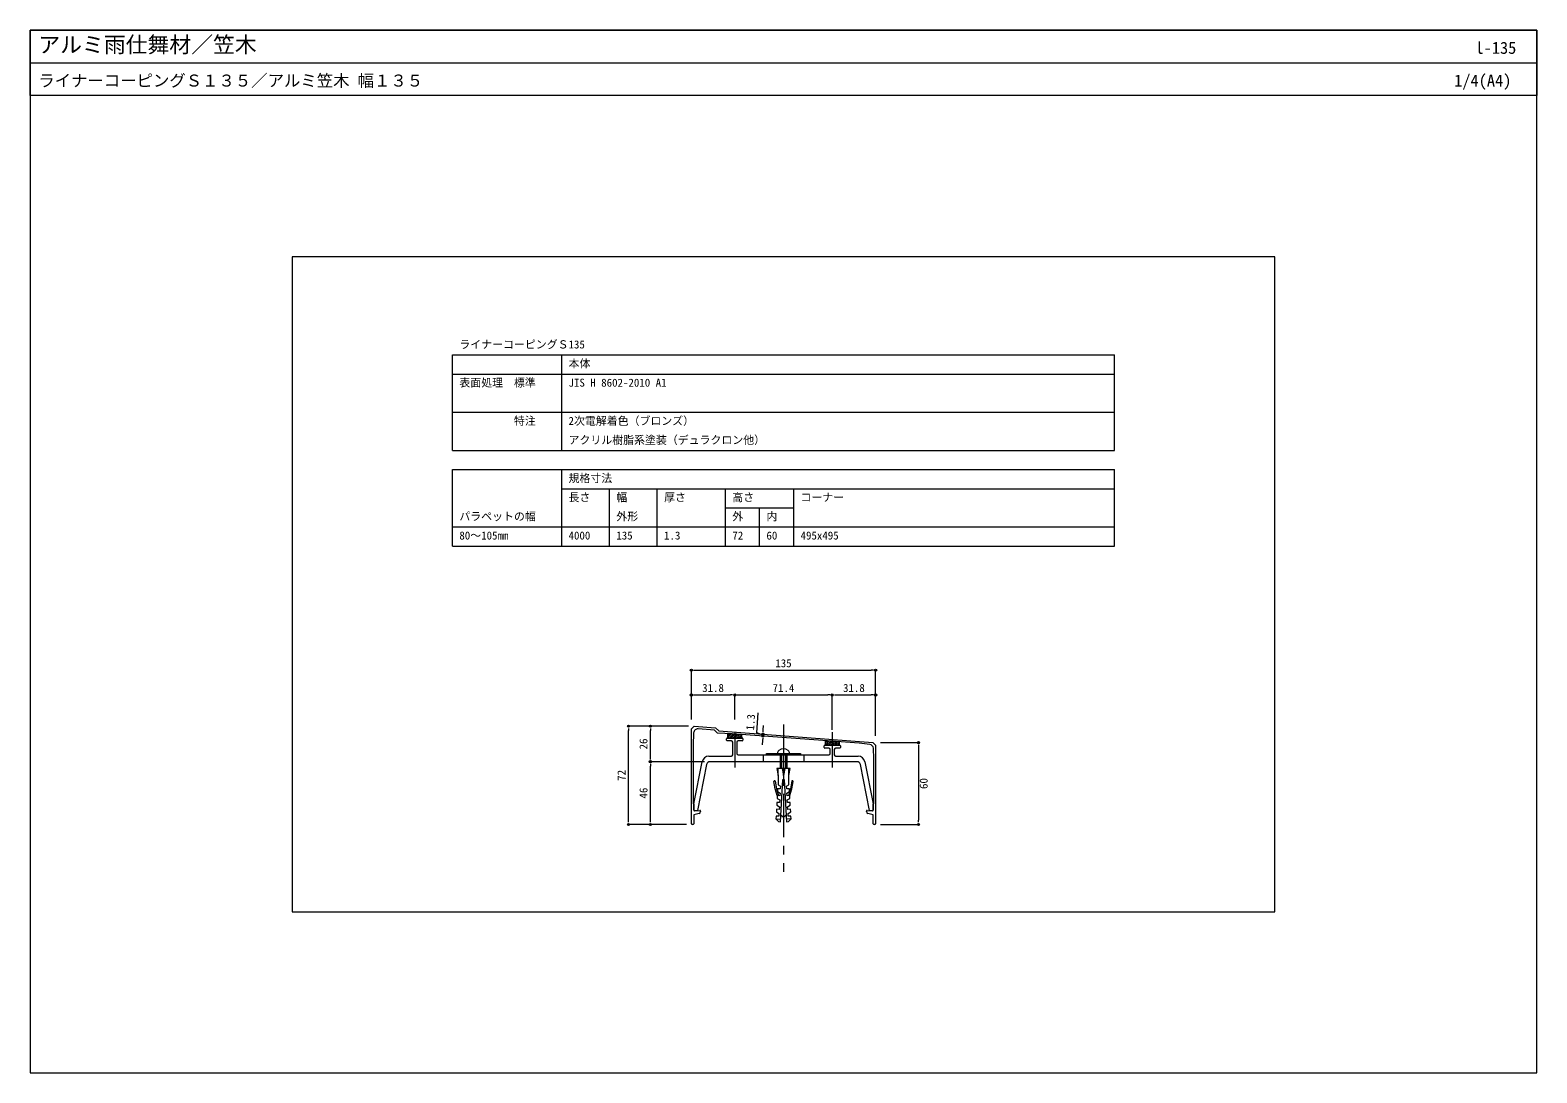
# Model space of a CAD drawing. Units: millimetres on the paper. Extents: x -552 to 552, y -382 to 382.
import ezdxf
from ezdxf.enums import TextEntityAlignment as Align

# ---------------------------------------------------------------- set-up
doc = ezdxf.new("R2010")
doc.units = ezdxf.units.MM
doc.linetypes.add('USER1', pattern=[19.05, 12.7, -6.35])
doc.linetypes.add('USER2', pattern=[50.8, 31.75, -6.35, 6.35, -6.35])
for name, color, linetype, lineweight in [('0-0_0', 7, 'Continuous', 9), ('0-2_moji', 7, 'Continuous', 18), ('0-3_kasagi', 150, 'Continuous', 18), ('0-4_SUNPO', 7, 'Continuous', 18), ('0-5_KANAMONO_SCREW', 4, 'Continuous', 18), ('0-6_kijun', 1, 'USER2', 18), ('0-7_WAKU', 7, 'Continuous', 18)]:
    doc.layers.add(name, color=color, linetype=linetype, lineweight=lineweight)
doc.styles.add('ＭＳ ゴシック', font='')
doc.styles.get('ＭＳ ゴシック').set_extended_font_data('MS Gothic')

# ---------------------------------------------------------------- blocks, each defined once
blk = doc.blocks.new('_DOT')
at = {"layer": '0-0_0'}
for p, q in [((-0.5, 0), (-1, 0)), ((0.25, 0), (-0.25, 0))]:
    blk.add_line(p, q, dxfattribs=at)
blk.add_circle((0, 0), 0.25, dxfattribs=at)

msp = doc.modelspace()

# ---------------------------------------------------------------- linework, layer by layer
at = {"layer": '0-0_0', "lineweight": 18}
msp.add_line((-551.998, 358.048), (552.002, 358.048), dxfattribs=at)
msp.add_lwpolyline([(-359.998, -263.952), (360.002, -263.952), (360.002, 216.048), (-359.998, 216.048)], close=True, dxfattribs=at)
at = {"layer": '0-2_moji'}
for p, q in [((-242.498, 144.048), (242.502, 144.048)), ((-242.498, 74.048), (-242.498, 144.048)), ((-162.498, 74.048), (-162.498, 144.048)), ((242.502, 74.048), (242.502, 144.048)), ((-242.498, 130.048), (242.502, 130.048)), ((-242.498, 102.048), (242.502, 102.048)), ((-242.498, 74.048), (242.502, 74.048)), ((-242.498, 60.048), (242.502, 60.048)), ((-242.498, 4.048), (-242.498, 60.048)), ((-162.498, 4.048), (-162.498, 60.048)), ((242.502, 4.048), (242.502, 60.048)), ((-162.498, 46.048), (242.502, 46.048)), ((-127.498, 4.048), (-127.498, 46.048)), ((-92.498, 4.048), (-92.498, 46.048)), ((-42.498, 4.048), (-42.498, 46.048)), ((7.502, 4.048), (7.502, 46.048)), ((-42.498, 32.048), (7.502, 32.048)), ((-17.498, 4.048), (-17.498, 32.048)), ((-242.498, 18.048), (242.502, 18.048)), ((-242.498, 4.048), (242.502, 4.048))]:
    msp.add_line(p, q, dxfattribs=at)
at = {"layer": '0-3_kasagi'}
for p, q in [((-41.698, -138.152), (-41.698, -137.152)), ((-41.198, -136.652), (-30.198, -136.652)), ((-38.198, -138.652), (-41.198, -138.652)), ((-40.698, -133.454), (-40.635, -133.391)), ((-40.698, -134.801), (-39.324, -133.428)), ((-40.698, -136.148), (-38.014, -133.464)), ((-39.855, -136.652), (-36.737, -133.534)), ((-38.508, -136.652), (-35.483, -133.627)), ((-37.198, -148.952), (-37.198, -139.652)), ((-37.161, -136.652), (-34.229, -133.72)), ((-35.814, -136.652), (-32.975, -133.813)), ((-34.467, -136.652), (-31.721, -133.906)), ((-34.198, -139.652), (-34.198, -147.952)), ((-30.198, -138.652), (-33.198, -138.652)), ((-33.12, -136.652), (-30.698, -134.23)), ((-31.773, -136.652), (-30.698, -135.577)), ((-29.698, -137.152), (-29.698, -138.152)), ((29.702, -143.452), (29.702, -142.452)), ((30.202, -141.952), (41.202, -141.952)), ((30.702, -138.835), (30.986, -138.551)), ((30.702, -140.182), (32.24, -138.644)), ((30.702, -141.529), (33.495, -138.737)), ((31.626, -141.952), (34.749, -138.83)), ((32.973, -141.952), (36.003, -138.923)), ((34.32, -141.952), (37.257, -139.015)), ((35.667, -141.952), (38.511, -139.108)), ((37.014, -141.952), (39.765, -139.201)), ((38.361, -141.952), (40.702, -139.611)), ((39.708, -141.952), (40.702, -140.958)), ((41.702, -142.452), (41.702, -143.452)), ((-54.599, -149.952), (-38.198, -149.952)), ((53.883, -153.952), (-53.879, -153.952)), ((0.502, -148.952), (33.202, -148.952)), ((33.202, -143.952), (30.202, -143.952)), ((34.202, -147.952), (34.202, -144.952)), ((37.202, -144.952), (37.202, -148.952)), ((41.202, -143.952), (38.202, -143.952)), ((38.202, -149.952), (54.603, -149.952)), ((-65.163, -189.915), (-61.233, -189.64)), ((-60.698, -190.139), (-60.698, -190.454)), ((60.702, -190.454), (60.702, -190.139)), ((61.237, -189.64), (65.167, -189.915)), ((-66.198, -199.952), (-66.998, -199.952)), ((67.002, -199.952), (66.202, -199.952))]:
    msp.add_line(p, q, dxfattribs=at)
at = {"layer": '0-3_kasagi', "linetype": 'USER1'}
for p, q in [((-14.998, -148.952), (-14.998, -153.952)), ((15.002, -148.952), (15.002, -153.952))]:
    msp.add_line(p, q, dxfattribs=at)
at = {"layer": '0-3_kasagi'}
for points in [[(-67.498, -199.452), (-67.498, -129.952), (-65.498, -127.952), (-49.818, -129.114), (-47.498, -131.434), (65.342, -139.792), (67.502, -141.952), (67.502, -199.452)], [(63.193, -141.316), (55.37, -140.357), (-37.498, -133.478), (-48.298, -133.179), (-50.618, -130.859), (-62.605, -129.971)], [(-65.825, -132.84), (-66.198, -141.952), (-66.198, -184.952), (-65.698, -184.952), (-65.698, -189.416)], [(-65.698, -189.416), (-65.698, -184.952), (-59.502, -153.972)], [(-33.198, -148.952), (-0.498, -148.952), (0.002, -149.452), (0.502, -148.952)], [(59.506, -153.972), (65.702, -184.952), (65.702, -189.416)], [(65.702, -189.416), (65.702, -184.952), (66.202, -184.952), (66.202, -151.952), (65.825, -144.149)], [(-56.33, -155.962), (-63.092, -189.77), (-65.163, -189.915)], [(65.167, -189.915), (63.097, -189.77), (56.335, -155.962)], [(-61.807, -191.902), (-65.698, -192.952), (-65.698, -199.452)], [(65.702, -199.452), (65.702, -192.952), (61.811, -191.902)]]:
    msp.add_lwpolyline(points, dxfattribs=at)
for points in [[(-30.698, -133.982), (-30.698, -136.652), (-40.698, -136.652), (-40.698, -133.39), (-37.498, -133.478)], [(40.702, -139.271), (40.702, -141.952), (30.702, -141.952), (30.702, -138.53)]]:
    msp.add_lwpolyline(points, close=True, dxfattribs=at)
for centre, radius, start, end in [((-62.827, -132.963), 3, 85.76361, 177.65502), ((-41.198, -137.152), 0.5, 90, 180), ((-41.198, -138.152), 0.5, 180, 270), ((-38.198, -139.652), 1, 0, 90), ((-33.198, -139.652), 1, 90, 180), ((-30.198, -137.152), 0.5, 0, 90), ((-30.198, -138.152), 0.5, 270, 0), ((30.202, -142.452), 0.5, 90, 180), ((30.202, -143.452), 0.5, 180, 270), ((41.202, -142.452), 0.5, 0, 90), ((41.202, -143.452), 0.5, 270, 0), ((62.828, -144.294), 3, 2.77154, 83.0106), ((-54.599, -154.952), 5, 90, 168.69007), ((-53.879, -156.452), 2.5, 90, 168.69007), ((-38.198, -148.952), 1, 270, 0), ((-33.198, -147.952), 1, 180, 270), ((33.202, -144.952), 1, 0, 90), ((33.202, -147.952), 1, 270, 0), ((38.202, -144.952), 1, 90, 180), ((38.202, -148.952), 1, 180, 270), ((53.883, -156.452), 2.5, 11.30993, 90), ((54.603, -154.952), 5, 11.30993, 90), ((-65.198, -189.416), 0.5, 180, 274), ((-65.198, -189.416), 0.5, 180, 274), ((-62.198, -190.454), 1.5, 285.10567, 0), ((-61.198, -190.139), 0.5, 0, 94), ((61.202, -190.139), 0.5, 86, 180), ((62.202, -190.454), 1.5, 180, 254.89433), ((65.202, -189.416), 0.5, 266, 360), ((65.202, -189.416), 0.5, 266, 0), ((-66.998, -199.452), 0.5, 180, 270), ((-66.198, -199.452), 0.5, 270, 0), ((66.202, -199.452), 0.5, 180, 270), ((67.002, -199.452), 0.5, 270, 0)]:
    msp.add_arc(centre, radius, start, end, dxfattribs=at)
at = {"layer": '0-4_SUNPO'}
for p, q in [((-67.498, -122.952), (-67.498, -86.927)), ((-64.298, -86.927), (64.302, -86.927)), ((67.502, -122.952), (67.502, -86.927)), ((-67.498, -122.952), (-67.498, -105.036)), ((-64.298, -105.036), (-38.898, -105.036)), ((-35.698, -122.952), (-35.698, -105.036)), ((-35.698, -122.952), (-35.698, -105.036)), ((-32.498, -105.036), (32.502, -105.036)), ((35.702, -130.574), (35.702, -105.036)), ((35.702, -130.574), (35.702, -105.036)), ((38.902, -105.036), (64.302, -105.036)), ((67.502, -134.952), (67.502, -105.036)), ((-69.498, -127.952), (-113.605, -127.952)), ((-113.605, -196.752), (-113.605, -131.152)), ((-69.498, -127.952), (-97.511, -127.952)), ((-97.511, -150.752), (-97.511, -131.152)), ((-14.791, -130.648), (-14.554, -127.456)), ((-15.36, -138.327), (-15.596, -141.518)), ((-15.027, -133.839), (-15.123, -135.135)), ((-15.027, -133.839), (-15.123, -135.135)), ((-14.982, -135.146), (-15.123, -135.135)), ((-14.886, -133.849), (-15.027, -133.839)), ((71.002, -139.952), (98.962, -139.952)), ((98.962, -143.152), (98.962, -196.752)), ((-57.879, -153.952), (-97.511, -153.952)), ((-57.879, -153.952), (-97.511, -153.952)), ((-97.511, -196.752), (-97.511, -157.152)), ((-70.998, -199.952), (-113.605, -199.952)), ((-70.998, -199.952), (-97.511, -199.952)), ((71.002, -199.952), (98.962, -199.952))]:
    msp.add_line(p, q, dxfattribs=at)
msp.add_lwpolyline([(-15.075, -134.487), (-19.561, -132.771), (-18.47, -118.042)], dxfattribs=at)
at = {"layer": '0-5_KANAMONO_SCREW'}
for p, q in [((-2.49, -147.961), (-2.49, -159.017)), ((-1.49, -147.961), (-1.49, -159.017)), ((1.51, -147.961), (1.51, -159.017)), ((2.51, -147.961), (2.51, -159.017)), ((-3.998, -164.017), (-3.998, -159.017)), ((-0.998, -159.017), (0.002, -164.017)), ((0.002, -164.017), (0.002, -159.017)), ((1.002, -159.017), (0.002, -164.017)), ((4.002, -164.017), (4.002, -159.017)), ((-5.511, -195.794), (-2.015, -195.978)), ((5.515, -195.794), (2.02, -195.978))]:
    msp.add_line(p, q, dxfattribs=at)
msp.add_lwpolyline([(-12.498, -147.952), (12.502, -147.952), (12.502, -148.952), (-12.498, -148.952)], close=True, dxfattribs=at)
for points in [[(-5.249, -190.801), (-3.304, -191.905), (-3.409, -193.902), (-5.406, -193.797), (-5.511, -195.794), (-3.618, -197.896), (-2.12, -197.975), (-0.498, -167.017), (0.002, -167.017), (0.502, -167.017), (2.125, -197.975), (3.623, -197.896), (5.515, -195.794), (5.411, -193.797), (3.413, -193.902), (3.309, -191.905), (5.254, -190.801), (5.149, -188.804), (3.152, -188.909), (3.047, -186.911), (4.992, -185.808), (4.887, -183.811), (2.89, -183.915), (2.785, -181.918), (4.73, -180.815), (4.626, -178.818), (2.628, -178.922), (2.524, -176.925), (4.469, -175.822), (4.364, -173.824), (2.367, -173.929), (2.262, -171.932), (4.002, -171.017), (4.002, -167.017), (4.002, -164.017), (5.002, -159.017), (0.002, -159.017), (-4.998, -159.017), (-3.998, -164.017), (-3.998, -167.017)], [(-4.621, -178.818), (-6.118, -173.818), (-7.008, -168.475)], [(-6.022, -168.311), (-5.104, -173.818), (-3.558, -178.873)], [(-3.998, -167.017), (-3.998, -171.017), (-2.257, -171.932), (-2.362, -173.929), (-4.359, -173.824), (-4.464, -175.822), (-2.519, -176.925), (-2.624, -178.922), (-4.621, -178.818), (-4.726, -180.815), (-2.781, -181.918), (-2.885, -183.915), (-4.883, -183.811), (-4.987, -185.808), (-3.042, -186.911), (-3.147, -188.909), (-5.144, -188.804), (-5.249, -190.801)], [(6.026, -168.311), (5.108, -173.818), (3.563, -178.873)], [(4.626, -178.818), (6.122, -173.818), (7.013, -168.475)], [(1.872, -193.148), (0.002, -194.958), (-1.867, -193.148)]]:
    msp.add_lwpolyline(points, dxfattribs=at)
for centre, radius, start, end in [((-1.5, -148.081), 3, 128.61458, 177.54109), ((0.002, -149.952), 5.4, 51.3178, 128.6822), ((1.505, -148.081), 3, 2.45891, 51.38542), ((-6.515, -168.393), 0.5, 9.46232, 189.46231), ((6.519, -168.393), 0.5, 350.53769, 170.53768)]:
    msp.add_arc(centre, radius, start, end, dxfattribs=at)
at = {"layer": '0-6_kijun'}
for p, q in [((-35.698, -132.327), (-35.698, -158.277)), ((0.002, -126.743), (0.002, -234.597)), ((35.702, -132.327), (35.702, -158.277)), ((0.002, -139.827), (0.002, -189.407))]:
    msp.add_line(p, q, dxfattribs=at)
at = {"layer": '0-7_WAKU'}
for points in [[(552.002, 334.048), (-551.998, 334.048), (-551.998, 382.048), (552.002, 382.048)], [(-551.998, -381.952), (552.002, -381.952), (552.002, 382.048), (-551.998, 382.048)]]:
    msp.add_lwpolyline(points, close=True, dxfattribs=at)

# ---------------------------------------------------------------- block references
at = {"layer": '0-4_SUNPO', "xscale": 3.2, "yscale": 3.2}
for p, rotation in [((-67.498, -86.927), 180), ((-67.498, -105.036), 180), ((-35.698, -105.036), 180), ((35.702, -105.036), 180), ((-113.605, -127.952), 90), ((-97.511, -127.952), 90), ((-15.027, -133.839), 265.7636), ((-15.123, -135.135), 85.7636), ((98.962, -139.952), 90), ((-97.511, -153.952), 270), ((-97.511, -153.952), 90), ((-113.605, -199.952), 270), ((-97.511, -199.952), 270), ((98.962, -199.952), 270)]:
    msp.add_blockref('_DOT', p, dxfattribs=dict(at, rotation=rotation))
for p in [(67.502, -86.927), (-35.698, -105.036), (35.702, -105.036), (67.502, -105.036)]:
    msp.add_blockref('_DOT', p, dxfattribs=at)

# ---------------------------------------------------------------- texts
at = {"layer": '0-2_moji', "style": 'ＭＳ ゴシック'}
for s, p in [('ライナーコーピングＳ135', (-237.498, 147.048)), ('本体', (-157.498, 133.048)), ('表面処理\u3000標準', (-237.498, 119.048)), ('JIS H 8602-2010 A1', (-157.498, 119.048)), ('\u3000\u3000\u3000\u3000\u3000特注', (-237.498, 91.048)), ('2次電解着色（ブロンズ）', (-157.498, 91.048)), ('アクリル樹脂系塗装（デュラクロン他）', (-157.498, 77.048)), ('規格寸法', (-157.498, 49.048)), ('長さ', (-157.498, 35.048)), ('幅', (-122.498, 35.048)), ('厚さ', (-87.498, 35.048)), ('高さ', (-37.498, 35.048)), ('コーナー', (12.502, 35.048)), ('パラペットの幅', (-237.498, 21.048)), ('外形', (-122.498, 21.048)), ('外', (-37.498, 21.048)), ('内', (-12.498, 21.048)), ('80～105mm', (-237.498, 7.048)), ('4000', (-157.498, 7.048)), ('135', (-122.498, 7.048)), ('1.3', (-87.498, 7.048)), ('72', (-37.498, 7.048)), ('60', (-12.498, 7.048)), ('495x495', (12.502, 7.048))]:
    msp.add_text(s, height=5.865, dxfattribs=at).set_placement(p, align=Align.BOTTOM_LEFT)
at = {"layer": '0-4_SUNPO', "style": 'ＭＳ ゴシック'}
for s, p in [('135', (-5.998, -86.527)), ('31.8', (-59.598, -104.636)), ('71.4', (-7.998, -104.636)), ('31.8', (43.602, -104.636))]:
    msp.add_text(s, height=5.865, dxfattribs=at).set_placement(p, align=Align.BOTTOM_LEFT)
for s, rotation, p in [('1.3', 85.764, (-19.857, -131.361)), ('26', 90, (-97.911, -144.952)), ('72', 90, (-114.005, -167.952)), ('46', 90, (-97.911, -180.952)), ('60', 90, (107.362, -173.952))]:
    msp.add_text(s, height=5.865, rotation=rotation, dxfattribs=at).set_placement(p, align=Align.BOTTOM_LEFT)
at = {"layer": '0-7_WAKU', "style": 'ＭＳ ゴシック'}
for s, height, p in [('アルミ雨仕舞材／笠木', 11.73, (-545.998, 362.048)), ('l-135', 8.798, (507.017, 362.048)), ('ライナーコーピングＳ１３５／アルミ笠木 幅１３５', 8.798, (-545.998, 338.048)), ('1/4(A4)', 8.798, (491.423, 338.048))]:
    msp.add_text(s, height=height, dxfattribs=at).set_placement(p, align=Align.BOTTOM_LEFT)

doc.saveas('drawing.dxf')
